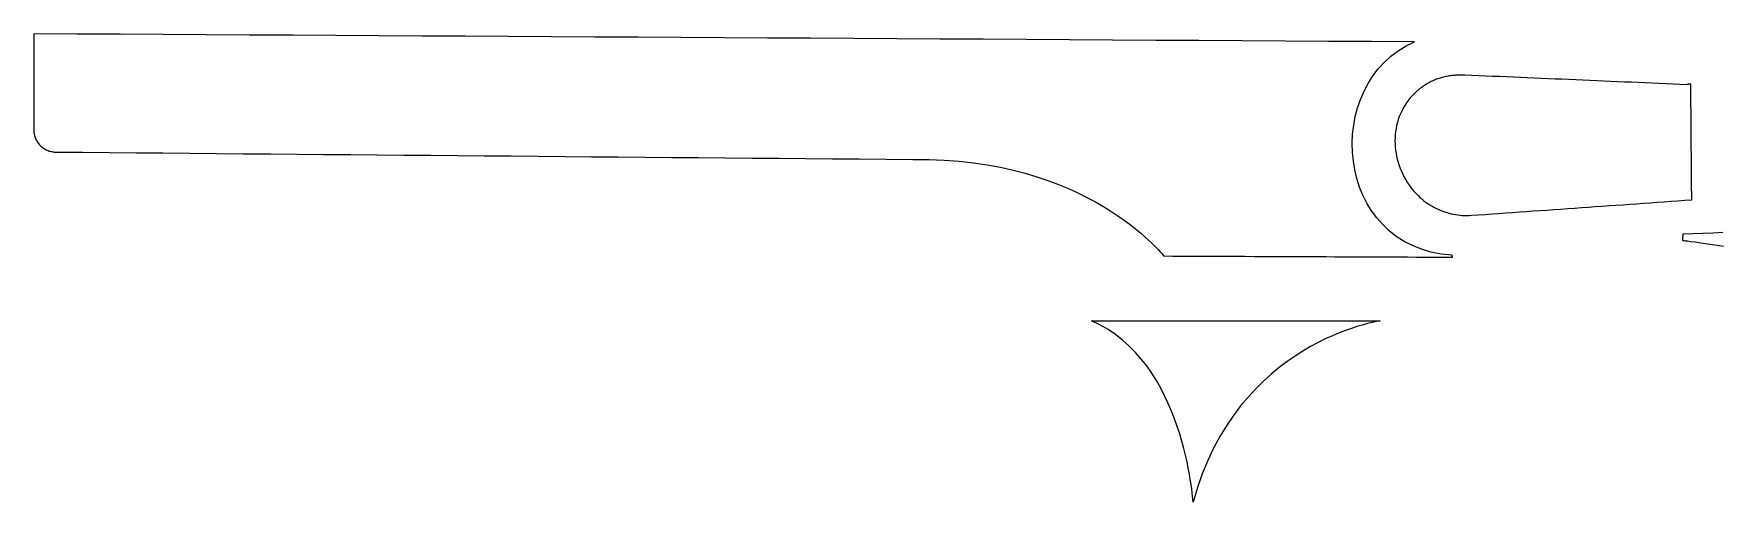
# Model space of a CAD drawing. Header units: metres. Extents: x 32 to 146, y -150 to -79.
# Drawn here: x 32 to 89.5, y -94.6 to -78.7 of the extents above; entities that cross this region are included whole.
import ezdxf

# ---------------------------------------------------------------- set-up
doc = ezdxf.new("R2010")
doc.units = ezdxf.units.M

msp = doc.modelspace()

# ---------------------------------------------------------------- linework, layer by layer
for points in [[(80.281018, -86.200742), (79.910686, -86.163404), (79.56169, -86.09584), (79.23403, -86.000082), (78.92796, -85.877908), (78.642972, -85.731096), (78.37932, -85.56117), (78.137004, -85.370162), (77.916024, -85.15985), (77.71638, -84.931758), (77.538072, -84.687918), (77.3811, -84.430108), (77.245464, -84.160106), (77.131164, -83.87969), (77.0382, -83.590384), (76.966572, -83.29422), (76.91628, -82.992976), (76.887324, -82.68843), (76.87945, -82.38236), (76.892912, -82.076544), (76.92771, -81.77276), (76.983844, -81.472786), (77.061314, -81.178146), (77.16012, -80.890872), (77.280008, -80.612742), (77.421232, -80.345534), (77.583792, -80.091026), (77.767688, -79.850996), (77.972666, -79.627222), (78.19898, -79.421482), (78.44663, -79.235554), (78.715616, -79.071216), (79.005684, -78.930246), (77.535278, -78.92161), (76.064872, -78.912974), (74.594466, -78.904338), (73.12406, -78.895702), (71.653654, -78.887066), (70.183248, -78.87843), (68.712842, -78.869794), (67.242436, -78.861158), (65.77203, -78.852522), (64.301624, -78.843886), (62.831218, -78.83525), (61.360812, -78.826614), (59.890406, -78.817978), (58.42, -78.809342), (56.949594, -78.800706), (55.479188, -78.79207), (54.008782, -78.783434), (52.538376, -78.774798), (51.06797, -78.766162), (49.597564, -78.757526), (48.127158, -78.74889), (46.656752, -78.740254), (45.186346, -78.731618), (43.71594, -78.722982), (42.245534, -78.714346), (40.775128, -78.70571), (39.304722, -78.697074), (37.834316, -78.688438), (36.36391, -78.679802), (34.893504, -78.671166), (33.423098, -78.66253), (31.952692, -78.653894), (31.952692, -78.756256), (31.952692, -78.858618), (31.952692, -78.96098), (31.952692, -79.063342), (31.952692, -79.165704), (31.952692, -79.268066), (31.952692, -79.370428), (31.952692, -79.47279), (31.952692, -79.575152), (31.952692, -79.677514), (31.952692, -79.779876), (31.952692, -79.882238), (31.952692, -79.9846), (31.952692, -80.086962), (31.952692, -80.189324), (31.952692, -80.291686), (31.952692, -80.394048), (31.952692, -80.49641), (31.952692, -80.598772), (31.952692, -80.701134), (31.952692, -80.803496), (31.952692, -80.905858), (31.952692, -81.00822), (31.952692, -81.110582), (31.952692, -81.212944), (31.952692, -81.315306), (31.952692, -81.417668), (31.952692, -81.52003), (31.952692, -81.622392), (31.952692, -81.724754), (31.952692, -81.827116), (31.952692, -81.929478), (31.953708, -81.96834), (31.956502, -82.006694), (31.961328, -82.044286), (31.967932, -82.08137), (31.976314, -82.117692), (31.986474, -82.153506), (31.998158, -82.188558), (32.01162, -82.222848), (32.026606, -82.256376), (32.043116, -82.288888), (32.06115, -82.320384), (32.080708, -82.351118), (32.101536, -82.380836), (32.123888, -82.409284), (32.14751, -82.436716), (32.172402, -82.462878), (32.198564, -82.488024), (32.225742, -82.5119), (32.25419, -82.534506), (32.283654, -82.555588), (32.314134, -82.5754), (32.34563, -82.593688), (32.377888, -82.610452), (32.411162, -82.625692), (32.445198, -82.639408), (32.479996, -82.6516), (32.515556, -82.662014), (32.551878, -82.67065), (32.588962, -82.677508), (32.626554, -82.682588), (32.664654, -82.68589), (32.703262, -82.68716), (33.615884, -82.695034), (34.528506, -82.702908), (35.441128, -82.710782), (36.35375, -82.718656), (37.266372, -82.72653), (38.178994, -82.734404), (39.091616, -82.742278), (40.004238, -82.750152), (40.91686, -82.758026), (41.829482, -82.7659), (42.742104, -82.773774), (43.654726, -82.781648), (44.567348, -82.789522), (45.47997, -82.797396), (46.392592, -82.80527), (47.305214, -82.813144), (48.217836, -82.821018), (49.130458, -82.828892), (50.04308, -82.836766), (50.955702, -82.84464), (51.868324, -82.852514), (52.780946, -82.860388), (53.693568, -82.868262), (54.60619, -82.876136), (55.518812, -82.88401), (56.431434, -82.891884), (57.344056, -82.899758), (58.256678, -82.907632), (59.1693, -82.915506), (60.081922, -82.92338), (60.994544, -82.931254), (61.907166, -82.939128), (62.451488, -82.939128), (62.97676, -82.958432), (63.483236, -82.99577), (63.970916, -83.049872), (64.4398, -83.119214), (64.890142, -83.20278), (65.322196, -83.299554), (65.735708, -83.408012), (66.131186, -83.526884), (66.508376, -83.6549), (66.867532, -83.79079), (67.208908, -83.933284), (67.532504, -84.081112), (67.838574, -84.233004), (68.127118, -84.387944), (68.398136, -84.544408), (68.651882, -84.701126), (68.888356, -84.856828), (69.107812, -85.010498), (69.31025, -85.160612), (69.495924, -85.3059), (69.664834, -85.445346), (69.81698, -85.577426), (69.952616, -85.70087), (70.071996, -85.814662), (70.17512, -85.917278), (70.261988, -86.007702), (70.332854, -86.08441), (70.387718, -86.146386), (70.426834, -86.192106), (70.450202, -86.220554), (70.458076, -86.230206), (70.765416, -86.231476), (71.072756, -86.232746), (71.380096, -86.234016), (71.687436, -86.235286), (71.994776, -86.236556), (72.302116, -86.237826), (72.609456, -86.239096), (72.916796, -86.240366), (73.224136, -86.241636), (73.531476, -86.242906), (73.838816, -86.244176), (74.146156, -86.245446), (74.453496, -86.246716), (74.760836, -86.247986), (75.068176, -86.249256), (75.375516, -86.250526), (75.682856, -86.251796), (75.990196, -86.253066), (76.297536, -86.254336), (76.604876, -86.255606), (76.912216, -86.256876), (77.219556, -86.258146), (77.526896, -86.259416), (77.834236, -86.260686), (78.141576, -86.261956), (78.448916, -86.263226), (78.756256, -86.264496), (79.063596, -86.265766), (79.370936, -86.267036), (79.678276, -86.268306), (79.985616, -86.269576), (80.292956, -86.270846), (80.292702, -86.26856), (80.292448, -86.266274), (80.292194, -86.263988), (80.29194, -86.261702), (80.291686, -86.259416), (80.291432, -86.25713), (80.291178, -86.254844), (80.290924, -86.252558), (80.29067, -86.250272), (80.290416, -86.247986), (80.290162, -86.2457), (80.289908, -86.243414), (80.289654, -86.241128), (80.2894, -86.238842), (80.289146, -86.236556), (80.288892, -86.23427), (80.288638, -86.231984), (80.288384, -86.229698), (80.28813, -86.227412), (80.287876, -86.225126), (80.287622, -86.22284), (80.287368, -86.220554), (80.287114, -86.218268), (80.28686, -86.215982), (80.286606, -86.213696), (80.286352, -86.21141), (80.286098, -86.209124), (80.285844, -86.206838), (80.28559, -86.204552), (80.285336, -86.202266), (80.285082, -86.19998), (80.284828, -86.197694)], [(88.282018, -80.390746), (88.045544, -80.380586), (87.80907, -80.370426), (87.572596, -80.360266), (87.336122, -80.350106), (87.099648, -80.339946), (86.863174, -80.329786), (86.6267, -80.319626), (86.390226, -80.309466), (86.153752, -80.299306), (85.917278, -80.289146), (85.680804, -80.278986), (85.44433, -80.268826), (85.207856, -80.258666), (84.971382, -80.248506), (84.734908, -80.238346), (84.498434, -80.228186), (84.26196, -80.218026), (84.025486, -80.207866), (83.789012, -80.197706), (83.552538, -80.187546), (83.316064, -80.177386), (83.07959, -80.167226), (82.843116, -80.157066), (82.606642, -80.146906), (82.370168, -80.136746), (82.133694, -80.126586), (81.89722, -80.116426), (81.660746, -80.106266), (81.424272, -80.096106), (81.187798, -80.085946), (80.951324, -80.075786), (80.71485, -80.065626), (80.673956, -80.064102), (80.633062, -80.06334), (80.592168, -80.063086), (80.551274, -80.06334), (80.51038, -80.064102), (80.46974, -80.065626), (80.4291, -80.067658), (80.38846, -80.070452), (80.34782, -80.073754), (80.30718, -80.077818), (80.266794, -80.08239), (80.226408, -80.087724), (80.186276, -80.093566), (80.146144, -80.10017), (80.106266, -80.107536), (80.066388, -80.11541), (80.026764, -80.124046), (79.987394, -80.133444), (79.948024, -80.143604), (79.908908, -80.154272), (79.870046, -80.165702), (79.831438, -80.177894), (79.793084, -80.190848), (79.754984, -80.204564), (79.717138, -80.219042), (79.679546, -80.234282), (79.642208, -80.250284), (79.605124, -80.267048), (79.568294, -80.284574), (79.531972, -80.302862), (79.495904, -80.321912), (79.46009, -80.341724), (79.443834, -80.351122), (79.427832, -80.36052), (79.41183, -80.370172), (79.396082, -80.379824), (79.380334, -80.389476), (79.36484, -80.399382), (79.349346, -80.409288), (79.334106, -80.419194), (79.31912, -80.429354), (79.304134, -80.439514), (79.289402, -80.449674), (79.27467, -80.459834), (79.260192, -80.470248), (79.245714, -80.480662), (79.23149, -80.491076), (79.217266, -80.501744), (79.203296, -80.512412), (79.189326, -80.52308), (79.17561, -80.534002), (79.161894, -80.544924), (79.148432, -80.555846), (79.13497, -80.566768), (79.121762, -80.577944), (79.108554, -80.58912), (79.0956, -80.600296), (79.082646, -80.611472), (79.069946, -80.622902), (79.057246, -80.634332), (79.0448, -80.645762), (79.032354, -80.657192), (79.020162, -80.668622), (79.00797, -80.680306), (78.929992, -80.7593), (78.857094, -80.841088), (78.789022, -80.92567), (78.725776, -81.012792), (78.667356, -81.1022), (78.613762, -81.193894), (78.564994, -81.28762), (78.521052, -81.383124), (78.481936, -81.480406), (78.447392, -81.579212), (78.417674, -81.679542), (78.392528, -81.780888), (78.371954, -81.883504), (78.355952, -81.986882), (78.344522, -82.091022), (78.337664, -82.195924), (78.335378, -82.301334), (78.337664, -82.406998), (78.344268, -82.512662), (78.355444, -82.618326), (78.370938, -82.723736), (78.39075, -82.828892), (78.415134, -82.93354), (78.443836, -83.037426), (78.476856, -83.14055), (78.51394, -83.242658), (78.555342, -83.34375), (78.601062, -83.443572), (78.650846, -83.54187), (78.704948, -83.638644), (78.763114, -83.73364), (78.825344, -83.826604), (78.87208, -83.890358), (78.920594, -83.952334), (78.970886, -84.012532), (79.022702, -84.070952), (79.076042, -84.12734), (79.13116, -84.18195), (79.187548, -84.234528), (79.24546, -84.285074), (79.304896, -84.333588), (79.365602, -84.380324), (79.427578, -84.424774), (79.490824, -84.467192), (79.55534, -84.507578), (79.620872, -84.545932), (79.68742, -84.582), (79.755238, -84.616036), (79.823818, -84.647786), (79.893414, -84.67725), (79.964026, -84.704682), (80.0354, -84.729828), (80.107536, -84.752688), (80.180434, -84.773008), (80.25384, -84.791042), (80.328008, -84.80679), (80.402684, -84.819998), (80.477868, -84.83092), (80.55356, -84.839302), (80.62976, -84.845398), (80.706214, -84.848954), (80.782922, -84.84997), (80.859884, -84.848446), (80.9371, -84.844382), (81.171796, -84.827872), (81.406492, -84.811362), (81.641188, -84.794852), (81.875884, -84.778342), (82.11058, -84.761832), (82.345276, -84.745322), (82.579972, -84.728812), (82.814668, -84.712302), (83.049364, -84.695792), (83.28406, -84.679282), (83.518756, -84.662772), (83.753452, -84.646262), (83.988148, -84.629752), (84.222844, -84.613242), (84.45754, -84.596732), (84.692236, -84.580222), (84.926932, -84.563712), (85.161628, -84.547202), (85.396324, -84.530692), (85.63102, -84.514182), (85.865716, -84.497672), (86.100412, -84.481162), (86.335108, -84.464652), (86.569804, -84.448142), (86.8045, -84.431632), (87.039196, -84.415122), (87.273892, -84.398612), (87.508588, -84.382102), (87.743284, -84.365592), (87.97798, -84.349082), (88.212676, -84.332572), (88.447372, -84.316062), (88.446356, -84.193126), (88.44534, -84.07019), (88.444324, -83.947254), (88.443308, -83.824318), (88.442292, -83.701382), (88.441276, -83.578446), (88.44026, -83.45551), (88.439244, -83.332574), (88.438228, -83.209638), (88.437212, -83.086702), (88.436196, -82.963766), (88.43518, -82.84083), (88.434164, -82.717894), (88.433148, -82.594958), (88.432132, -82.472022), (88.431116, -82.349086), (88.4301, -82.22615), (88.429084, -82.103214), (88.428068, -81.980278), (88.427052, -81.857342), (88.426036, -81.734406), (88.42502, -81.61147), (88.424004, -81.488534), (88.422988, -81.365598), (88.421972, -81.242662), (88.420956, -81.119726), (88.41994, -80.99679), (88.418924, -80.873854), (88.417908, -80.750918), (88.416892, -80.627982), (88.415876, -80.505046), (88.41486, -80.38211), (88.41486, -80.379062), (88.413844, -80.376522), (88.41232, -80.374236), (88.410034, -80.372458), (88.406986, -80.370934), (88.40343, -80.369918), (88.399366, -80.369156), (88.394794, -80.368648), (88.389714, -80.368394), (88.38438, -80.368394), (88.378538, -80.368648), (88.372442, -80.369156), (88.366092, -80.369664), (88.359742, -80.370426), (88.353138, -80.371442), (88.346534, -80.372458), (88.33993, -80.373474), (88.333326, -80.374744), (88.326722, -80.376014), (88.320372, -80.377284), (88.314276, -80.378554), (88.308434, -80.379824), (88.302846, -80.381094), (88.297512, -80.382364), (88.292686, -80.383634), (88.288368, -80.38465), (88.284558, -80.385666), (88.281256, -80.386428), (88.278716, -80.38719), (88.276684, -80.387698), (88.275414, -80.387952), (88.274906, -80.387952)], [(89.506298, -85.433662), (89.164668, -85.44687), (88.823038, -85.460078), (88.481408, -85.473286), (88.139778, -85.486494), (88.139778, -85.493352), (88.139778, -85.50021), (88.139778, -85.507068), (88.139778, -85.513926), (88.139524, -85.520784), (88.13927, -85.527642), (88.139016, -85.5345), (88.138762, -85.541358), (88.138508, -85.548216), (88.138254, -85.555074), (88.138, -85.561932), (88.137746, -85.56879), (88.137492, -85.575648), (88.137238, -85.582506), (88.136984, -85.589364), (88.13673, -85.596222), (88.136476, -85.60308), (88.136222, -85.609938), (88.135968, -85.616796), (88.135714, -85.623654), (88.13546, -85.630512), (88.135206, -85.63737), (88.134952, -85.644228), (88.134698, -85.651086), (88.13419, -85.657944), (88.133682, -85.664802), (88.133174, -85.67166), (88.132666, -85.678518), (88.132158, -85.685376), (88.13165, -85.692234), (88.131142, -85.699092), (88.130634, -85.70595), (88.13292, -85.70595), (88.135206, -85.70595), (88.137492, -85.70595), (88.139778, -85.70595), (88.142064, -85.70595), (88.14435, -85.70595), (88.146636, -85.70595), (88.148922, -85.70595), (88.151208, -85.70595), (88.153494, -85.70595), (88.15578, -85.70595), (88.158066, -85.70595), (88.160352, -85.70595), (88.162638, -85.70595), (88.164924, -85.70595), (88.16721, -85.70595), (88.169496, -85.70595), (88.171782, -85.70595), (88.174068, -85.70595), (88.176354, -85.70595), (88.17864, -85.70595), (88.180926, -85.70595), (88.183212, -85.70595), (88.185498, -85.70595), (88.187784, -85.70595), (88.19007, -85.70595), (88.192356, -85.70595), (88.194642, -85.70595), (88.196928, -85.70595), (88.199214, -85.70595), (88.2015, -85.70595), (88.203786, -85.70595), (88.227662, -85.708744), (88.297258, -85.717126), (88.40978, -85.73135), (88.562688, -85.75167), (88.753188, -85.77834), (88.97874, -85.811614), (89.23655, -85.851492), (89.523824, -85.898482)], [(67.992752, -88.4428), (68.300092, -88.4428), (68.607432, -88.4428), (68.914772, -88.4428), (69.222112, -88.4428), (69.529452, -88.4428), (69.836792, -88.4428), (70.144132, -88.4428), (70.451472, -88.4428), (70.758812, -88.4428), (71.066152, -88.4428), (71.373492, -88.4428), (71.680832, -88.4428), (71.988172, -88.4428), (72.295512, -88.4428), (72.602852, -88.4428), (72.910192, -88.4428), (73.217532, -88.4428), (73.524872, -88.4428), (73.832212, -88.4428), (74.139552, -88.4428), (74.446892, -88.4428), (74.754232, -88.4428), (75.061572, -88.4428), (75.368912, -88.4428), (75.676252, -88.4428), (75.983592, -88.4428), (76.290932, -88.4428), (76.598272, -88.4428), (76.905612, -88.4428), (77.212952, -88.4428), (77.520292, -88.4428), (77.827632, -88.4428), (77.813662, -88.444832), (77.772514, -88.45169), (77.705712, -88.464136), (77.61478, -88.482932), (77.501242, -88.50884), (77.366622, -88.542622), (77.212444, -88.584786), (77.040232, -88.636348), (76.85151, -88.69807), (76.647802, -88.77046), (76.430632, -88.854534), (76.201524, -88.951054), (75.962002, -89.060528), (75.71359, -89.183718), (75.457812, -89.32164), (75.196192, -89.474802), (74.930254, -89.64422), (74.661522, -89.830402), (74.39152, -90.03411), (74.121772, -90.256106), (73.853802, -90.497406), (73.58888, -90.758518), (73.328784, -91.040204), (73.075038, -91.343226), (72.829166, -91.668346), (72.592692, -92.016326), (72.36714, -92.387928), (72.154034, -92.783914), (71.954644, -93.205046), (71.770748, -93.651832), (71.60387, -94.125288), (71.455534, -94.626176), (71.454518, -94.612206), (71.45147, -94.571566), (71.445882, -94.505526), (71.437246, -94.415864), (71.4248, -94.30385), (71.408544, -94.171262), (71.387716, -94.01937), (71.361808, -93.849952), (71.330312, -93.664278), (71.292974, -93.464126), (71.249286, -93.250766), (71.198486, -93.025976), (71.14032, -92.791026), (71.07428, -92.547694), (70.999858, -92.29725), (70.916546, -92.041472), (70.82409, -91.78163), (70.721728, -91.519248), (70.609206, -91.256104), (70.486016, -90.993468), (70.351396, -90.732864), (70.205092, -90.47607), (70.046596, -90.224356), (69.875654, -89.979246), (69.691504, -89.742518), (69.493638, -89.515442), (69.281802, -89.299542), (69.055234, -89.096596), (68.81368, -88.907874), (68.556632, -88.7349), (68.283582, -88.579198), (67.994022, -88.442292)]]:
    msp.add_lwpolyline(points)

doc.saveas('drawing.dxf')
